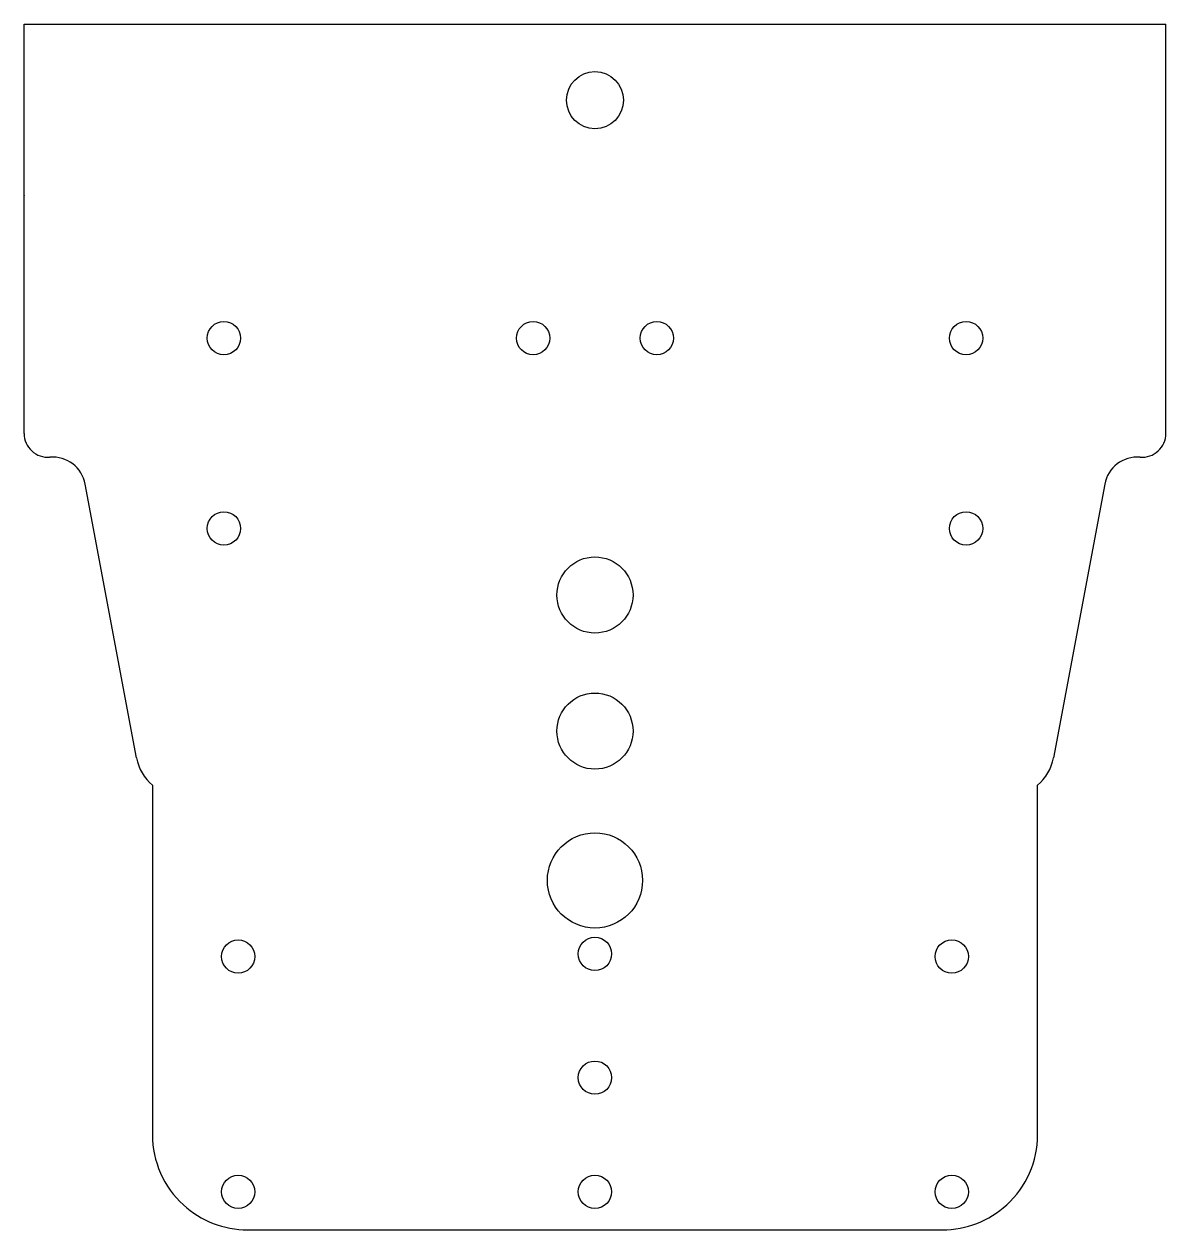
# Model space of a CAD drawing. Header units: millimetres. Extents: x 80 to 200, y 52 to 179.
import ezdxf

# ---------------------------------------------------------------- set-up
doc = ezdxf.new("R2010")
doc.units = ezdxf.units.MM
doc.layers.add('C06236-A', color=7, linetype='Continuous')

msp = doc.modelspace()

# ---------------------------------------------------------------- linework, layer by layer
at = {"layer": 'C06236-A', "color": 7, "linetype": 'Continuous'}
for p, q in [((79.96, 160.95), (79.96, 178.95)), ((79.96, 178.95), (199.96, 178.95)), ((199.96, 160.95), (199.96, 178.95)), ((79.96, 160.95), (79.96, 160.94)), ((79.96, 135.92), (79.96, 160.94)), ((199.96, 160.94), (199.96, 160.95)), ((199.96, 135.92), (199.96, 160.94)), ((91.78, 101.82), (86.39, 130.59)), ((193.53, 130.59), (188.14, 101.82)), ((93.45, 98.94), (93.45, 62.21)), ((186.48, 62.21), (186.48, 98.94)), ((103.45, 52.21), (176.48, 52.21))]:
    msp.add_line(p, q, dxfattribs=at)
for centre, radius in [((139.96, 170.95), 3), ((100.96, 145.94), 1.75), ((133.46, 145.94), 1.75), ((146.46, 145.94), 1.75), ((178.96, 145.94), 1.75), ((100.96, 125.94), 1.75), ((178.96, 125.94), 1.75), ((139.96, 118.94), 4), ((139.96, 104.64), 4), ((139.96, 88.94), 5), ((102.46, 80.94), 1.75), ((139.96, 81.21), 1.75), ((177.46, 80.94), 1.75), ((139.96, 68.21), 1.75), ((102.46, 56.21), 1.75), ((139.96, 56.21), 1.75), ((177.46, 56.21), 1.75)]:
    msp.add_circle(centre, radius, dxfattribs=at)
for centre, radius, start, end in [((82.46, 135.92), 2.5, 180, 274.6947), ((197.46, 135.92), 2.5, 265.3053, 0), ((82.95, 129.94), 3.5, 10.6104, 94.6947), ((196.97, 129.94), 3.5, 85.3053, 169.3896), ((96.7, 102.74), 5, 190.6104, 229.4289), ((183.23, 102.74), 5, 310.5711, 349.3896), ((103.45, 62.21), 10, 180, 227.5429), ((176.48, 62.21), 10, 312.4571, 0), ((103.45, 62.21), 10, 227.5429, 270), ((176.48, 62.21), 10, 270, 312.4571)]:
    msp.add_arc(centre, radius, start, end, dxfattribs=at)

doc.saveas('drawing.dxf')
